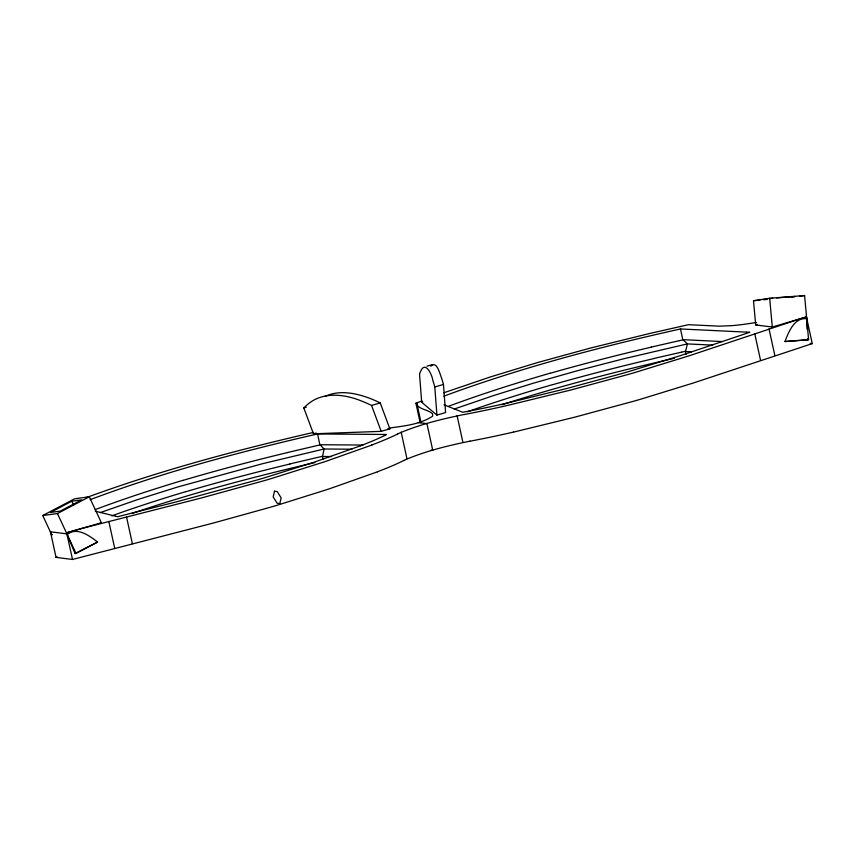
<?xml version="1.0" encoding="UTF-8"?>
<svg xmlns="http://www.w3.org/2000/svg" width="855" height="855" viewBox="0 0 855 855"><rect width="100%" height="100%" fill="white"/><g stroke="black" fill="none" stroke-linecap="round" stroke-linejoin="round"><path stroke-width="1.28" d="M420.072 422.274L415.915 403.218L416.919 403.613L416.877 404.875C420.66 409.919 428.259 409.556 432.651 413.895L432.587 416.246C419.901 424.475 403.859 426.068 389.121 428.066M430.738 366.229C436.937 360.158 439.801 374.041 441.49 377.792A138.948 20.242 87.4 0 1 443.456 384.483L445.594 412.559L436.926 415.092L421.675 402.235L419.538 374.127M52.412 534.653L51.685 534.717L42.75 515.533L74.609 498.786L89.294 496.787L101.403 522.768L66.615 532.761L72.525 559.459L214.509 522.726L270.116 507.314A380.977 59.594 -12.3 0 0 277.148 505.252L329.004 488.942L377.6 471.768M71.799 501.19L50.349 512.476L60.245 511.13L81.695 499.844L71.799 501.19L73.477 504.771M42.75 515.533L57.435 513.534L89.294 496.787M76.02 553.431L97.545 542.113A92.714 85.628 82.2 0 0 91.88 537.816C86.195 534.033 79.355 530.057 72.28 531.831A17.987 16.619 82.2 0 0 67.214 534.514L75.08 553.559L76.02 553.431L67.192 534.482M75.08 553.559L76.822 552.64A163.957 20.018 -25 0 1 94.916 543.427L97.545 542.113M384.461 435.494L386.428 434.479L317.547 433.966L314.041 434.768A409.919 64.125 -12.3 0 0 288.188 440.827C221.242 456.965 154.723 475.401 90.213 499.641M397.757 433.848C418.865 424.582 441.608 419.1 464.147 414.472M403.581 460.524C424.679 451.269 447.432 445.776 469.961 441.159M325.124 396.357C339.531 389.656 356.15 393.118 370.343 398.558A138.948 84.185 56.6 0 1 380.219 402.897L389.859 428.825L381.191 431.358L313.443 433.806L303.803 407.888A119.903 72.75 56.9 0 1 307.661 404.372C322.805 391.419 344.608 394.037 361.676 401.081A138.948 84.185 56.6 0 1 371.551 405.43L380.219 402.908M360.778 445.722L314.213 462.17L264.43 477.838A365.513 57.178 -12.3 0 1 257.676 479.815L175.66 502.056L117.563 516.73L115.585 516.228M371.775 445.092L324.911 461.679L271.334 478.565A380.977 59.594 -12.3 0 1 264.291 480.638L201.502 497.941L83.459 528.037L66.701 532.772L66.904 533.862L50.466 531.799L56.045 557.396L72.525 559.459M415.915 403.218L421.878 400.942M95.162 509.612L98.24 508.469A371.968 58.033 -12.3 0 1 182.959 480.318M86.248 497.642C160.259 470.421 236.621 450.125 313.4 432.427M448.747 406.178L458.643 402.587A373.272 58.226 -12.3 0 1 550.128 373.186M100.249 512.583L137.27 499.726L178.022 486.89L263.201 463.538L324.056 449.003L351.971 449.206M443.766 392.798L490.139 377.012L537.635 362.531L590.73 347.996L650.067 333.386L688.467 324.697L719.354 326.172L731.698 325.659A76.159 11.917 -12.3 0 0 743.444 324.408L756.344 322.517M454.304 409.011L493.634 395.544L532.761 383.371L577.649 370.664L623.915 358.726L687.409 343.913L712.803 345.121M464.105 414.536A177.124 27.713 -12.3 0 0 507.667 405.398L570.638 390.062L628.147 374.458A380.977 59.594 -12.3 0 0 635.265 372.395L689.045 355.83L800.996 318.53M513.513 432.117L574.378 417.272L633.961 401.145A380.977 59.594 -12.3 0 0 641.09 399.082L692.785 383.179L812.25 343.625L806.436 316.949L801.327 318.434M131.884 513.492C185.097 495.387 239.389 480.66 294.013 467.514A409.919 64.125 -12.3 0 1 314.929 462.587M501.949 404.746C558.593 386.428 616.284 371.508 674.328 358.32M805.602 317.9L806.639 318.028L804.587 295.541L769.671 298.267L753.49 300.704L755.702 324.943L757.359 324.462M755.702 324.943L772.289 327.027L806.34 316.938L806.639 318.028M426.955 366.207L432.716 364.529M303.803 407.888L306.282 407.162M436.926 415.092L434.789 386.984L443.456 384.451M313.443 433.806L316.147 433.025M421.675 402.235L422.755 401.914M57.435 557L56.045 557.396M287.483 452.53L319.93 444.921L317.547 433.966M289.963 463.902L322.41 456.303L323.126 459.563M651.435 347.055L679.169 340.707M653.915 358.469L681.659 352.132M746.287 332.114L680.462 328.961C603.886 346.029 527.792 365.908 453.92 392.477A409.919 64.125 -12.3 0 0 443.766 396.196M679.287 340.685L682.846 339.884L680.462 328.961M681.777 352.1L685.336 351.309L686.041 354.558M466.745 411.49L462.673 412.238L443.959 404.81M763.055 299.678L766.679 299.132M769.105 298.769L772.728 298.224M791.399 297.113L795.032 296.567M799.607 296.29L804.587 295.541M807.323 339.863L805.667 339.991A163.957 4.489 -5.2 0 1 787.541 341.348L785.018 341.53A92.714 83.993 81.4 0 1 787.658 334.807C790.554 328.587 794.199 321.544 801.135 319.172A17.987 16.298 81.4 0 1 806.692 318.755L808.606 339.681L807.558 339.841L807.505 338.516M776.65 297.914L794.936 296.493M764.456 299.656L767.063 299.453M753.49 300.704L759.967 300.201M785.018 341.53L808.606 339.681M387.7 428.921L389.859 428.825M320.048 444.739L363.001 445.049M331.174 456.549L322.581 456.485L324.056 449.003L320.016 444.739M746.565 332.125L749.803 332.264L680.505 355.605L628.703 371.562A365.513 57.178 -12.3 0 1 621.874 373.539L566.651 388.523L506.363 403.25A161.659 25.287 -12.3 0 1 466.702 411.544M722.464 341.562L682.931 339.67L687.409 343.913L685.518 351.544L691.503 351.833M810.187 343.368L812.25 343.625M418.277 422.573L426.944 423.642L432.758 450.329L431.112 450.125M100.366 522.64L101.403 522.768M95.375 511.205L115.414 516.185M57.435 513.534L66.904 533.862M50.466 531.799L51.685 534.717M371.551 405.43L381.191 431.358M769.019 328.854L774.844 355.53M754.751 333.728L760.565 360.415M457.104 415.765L462.929 442.452M416.919 403.613L421.077 422.68M401.155 432.096L406.969 458.772M126.551 517.019L132.365 543.695M108.842 521.465L114.666 548.151M769.671 298.267L772.289 327.027M807.12 329.282L806.692 318.712M398.024 433.816A177.124 27.713 -12.3 0 1 371.615 445.092M403.838 460.492A177.124 27.713 -12.3 0 1 377.429 471.778M384.718 435.462A161.659 25.287 -12.3 0 1 360.607 445.733M434.789 387.016A138.948 20.242 87.4 0 0 432.822 380.347C432.17 374.885 425.234 360.094 420.585 371.423A119.903 17.442 87.2 0 0 419.538 374.137M513.481 432.085A177.124 27.713 -12.3 0 1 469.919 441.212M550.374 373.208A371.968 57.99 -12.3 0 1 651.478 347.109M552.971 384.6A371.968 58.3 -12.3 0 1 654 358.555M467.418 411.757A373.272 58.61 -12.3 0 1 552.758 384.579M183.173 480.328A373.272 58.151 -12.3 0 1 287.526 452.562M185.813 491.711A373.272 58.557 -12.3 0 1 290.069 463.987M111.759 515.854A371.968 58.407 -12.3 0 1 185.578 491.7M274.508 491.208L273.162 496.894L277.138 503.253L279.799 503.584L281.145 497.899L277.17 491.54L274.508 491.208"/></g></svg>
